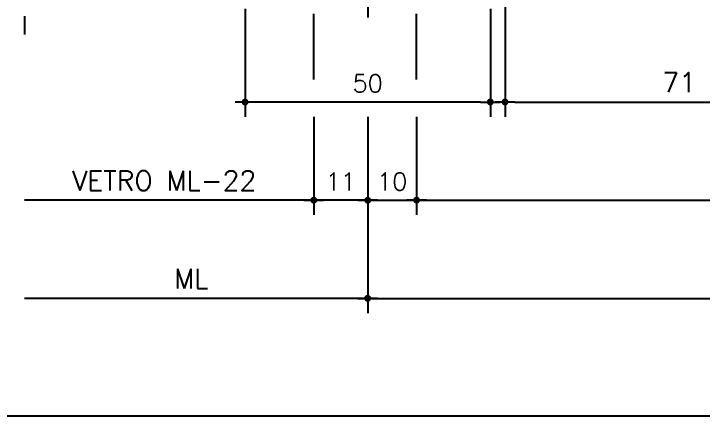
# Model space of a CAD drawing. Extents: x 0 to 4131, y -1600 to 527.
# Drawn here: x 728.4 to 798.7, y -1280 to -1239 of the extents above; entities that cross this region are included whole.
import ezdxf

# ---------------------------------------------------------------- set-up
doc = ezdxf.new("R2010")
doc.units = 0
doc.header["$LTSCALE"] = 7.5
doc.header["$MEASUREMENT"] = 0
doc.linetypes.add('CENTER', pattern=[2, 1.25, -0.25, 0.25, -0.25])
doc.layers.get('0').update_dxf_attribs({"linetype": 'CONTINUOUS'})
doc.layers.get('DEFPOINTS').update_dxf_attribs({"linetype": 'CONTINUOUS'})
for name, color, linetype in [('ASSI', 1, 'CENTER'), ('MARCHIO', 7, 'CONTINUOUS'), ('QUOTE', 254, 'CONTINUOUS')]:
    doc.layers.add(name, color=color, linetype=linetype)
doc.styles.get("Standard").update_dxf_attribs({"font": 'romans.shx'})
doc.dimstyles.new('SCALA_1-1$0', dxfattribs={"dimtxt": 2, "dimasz": 1, "dimexe": 1.5, "dimexo": 1.5, "dimgap": 1, "dimtad": 3, "dimdsep": 46, "dimtxsty": 'Standard', "dimblk1": 'PUNTO', "dimblk2": 'PUNTO', "dimsah": 1, "dimcen": 0.09, "dimclrt": 2, "dimadec": 0, "dimazin": 0, "dimtfac": 0.7, "dimtmove": 0, "dimatfit": 3, "dimldrblk": 'PUNTO', "dimfxl": 1, "dimtolj": 2, "dimarcsym": 0})
doc.dimstyles.new('SCALA_1-2$0', dxfattribs={"dimtxt": 2, "dimasz": 1, "dimexe": 1.5, "dimexo": 1.5, "dimgap": 1, "dimtad": 3, "dimlfac": 2, "dimdsep": 46, "dimtxsty": 'Standard', "dimblk1": 'PUNTO', "dimblk2": 'PUNTO', "dimsah": 1, "dimcen": 0, "dimclrt": 2, "dimaunit": 1, "dimadec": 0, "dimazin": 0, "dimtfac": 0.7, "dimtmove": 0, "dimatfit": 3, "dimldrblk": 'PUNTO', "dimfxl": 1, "dimtolj": 2, "dimarcsym": 0})

# ---------------------------------------------------------------- blocks, each defined once
blk = doc.blocks.new('PUNTO')
blk.add_line((-1, 0), (1, 0))
at = {"const_width": 0.35}
blk.add_lwpolyline([(-0.175, 0, 1), (0.175, 0, 1)], format="xyb", close=True, dxfattribs=at)
blk = doc.blocks.new('*D580')
at = {"layer": 'DEFPOINTS', "color": 0, "transparency": 16777216}
for p in [(751.946, -1236.994), (776.954, -1236.994), (751.946, -1247.994)]:
    blk.add_point(p, dxfattribs=at)
at = {"layer": 'QUOTE', "color": 0, "lineweight": -2, "transparency": 16777216}
for p, q in [((751.946, -1238.494), (751.946, -1249.494)), ((776.954, -1238.494), (776.954, -1249.494)), ((775.954, -1247.994), (752.946, -1247.994))]:
    blk.add_line(p, q, dxfattribs=at)
at = {"layer": 'QUOTE', "color": 0, "lineweight": -2, "transparency": 16777216, "rotation": 180}
blk.add_blockref('PUNTO', (751.946, -1247.994), dxfattribs=at)
at = {"layer": 'QUOTE', "color": 0, "lineweight": -2, "transparency": 16777216}
blk.add_blockref('PUNTO', (776.954, -1247.994), dxfattribs=at)
at = {"layer": 'QUOTE', "color": 2, "transparency": 16777216, "insert": (764.45, -1246.094), "char_height": 1.8, "attachment_point": 5}
blk.add_mtext('\\A2;50', dxfattribs=at)
blk = doc.blocks.new('*D581')
at = {"layer": 'DEFPOINTS', "color": 0, "transparency": 16777216}
for p in [(729.45, -1241.745), (758.95, -1247.994), (729.45, -1257.994)]:
    blk.add_point(p, dxfattribs=at)
at = {"layer": 'QUOTE', "color": 0, "lineweight": -2, "transparency": 16777216}
for p, q in [((758.95, -1249.494), (758.95, -1259.494)), ((757.95, -1257.994), (729.45, -1257.994))]:
    blk.add_line(p, q, dxfattribs=at)
blk.add_blockref('PUNTO', (758.95, -1257.994), dxfattribs=at)
at = {"layer": 'QUOTE', "color": 2, "transparency": 16777216, "insert": (743.7, -1255.994), "char_height": 2, "attachment_point": 5}
blk.add_mtext('\\A2;{\\Fromans.shx|c1;VETRO ML-22}', dxfattribs=at)
blk = doc.blocks.new('_None')
blk = doc.blocks.new('*D582')
at = {"layer": 'DEFPOINTS', "color": 0, "transparency": 16777216}
for p in [(880.064, -1234.895), (769.432, -1247.994), (880.064, -1257.994)]:
    blk.add_point(p, dxfattribs=at)
at = {"layer": 'QUOTE', "color": 0, "lineweight": -2, "transparency": 16777216}
for p, q in [((769.432, -1249.494), (769.432, -1259.494)), ((770.432, -1257.994), (880.064, -1257.994))]:
    blk.add_line(p, q, dxfattribs=at)
at = {"layer": 'QUOTE', "color": 0, "lineweight": -2, "transparency": 16777216, "rotation": 180}
blk.add_blockref('PUNTO', (769.432, -1257.994), dxfattribs=at)
at = {"layer": 'QUOTE', "color": 2, "transparency": 16777216, "insert": (825.248, -1255.994), "char_height": 2, "attachment_point": 5}
blk.add_mtext('\\A2;{\\Fromans.shx|c1;ML-2}0', dxfattribs=at)
blk = doc.blocks.new('*D583')
at = {"layer": 'DEFPOINTS', "color": 0, "transparency": 16777216}
for p in [(758.95, -1247.994), (764.45, -1247.994), (758.95, -1257.994)]:
    blk.add_point(p, dxfattribs=at)
at = {"layer": 'QUOTE', "color": 0, "lineweight": -2, "transparency": 16777216}
for p, q in [((758.95, -1249.494), (758.95, -1259.494)), ((764.45, -1249.494), (764.45, -1259.494)), ((763.45, -1257.994), (759.95, -1257.994))]:
    blk.add_line(p, q, dxfattribs=at)
at = {"layer": 'QUOTE', "color": 0, "lineweight": -2, "transparency": 16777216, "rotation": 180}
blk.add_blockref('PUNTO', (758.95, -1257.994), dxfattribs=at)
at = {"layer": 'QUOTE', "color": 0, "lineweight": -2, "transparency": 16777216}
blk.add_blockref('PUNTO', (764.45, -1257.994), dxfattribs=at)
at = {"layer": 'QUOTE', "color": 2, "transparency": 16777216, "insert": (761.7, -1256.094), "char_height": 1.8, "attachment_point": 5}
blk.add_mtext('\\A2;11', dxfattribs=at)
blk = doc.blocks.new('*D584')
at = {"layer": 'DEFPOINTS', "color": 0, "transparency": 16777216}
for p in [(764.45, -1247.994), (769.432, -1247.994), (769.432, -1257.994)]:
    blk.add_point(p, dxfattribs=at)
at = {"layer": 'QUOTE', "color": 0, "lineweight": -2, "transparency": 16777216}
for p, q in [((764.45, -1249.494), (764.45, -1259.494)), ((769.432, -1249.494), (769.432, -1259.494)), ((765.45, -1257.994), (768.432, -1257.994))]:
    blk.add_line(p, q, dxfattribs=at)
at = {"layer": 'QUOTE', "color": 0, "lineweight": -2, "transparency": 16777216, "rotation": 180}
blk.add_blockref('PUNTO', (764.45, -1257.994), dxfattribs=at)
at = {"layer": 'QUOTE', "color": 0, "lineweight": -2, "transparency": 16777216}
blk.add_blockref('PUNTO', (769.432, -1257.994), dxfattribs=at)
at = {"layer": 'QUOTE', "color": 2, "transparency": 16777216, "insert": (766.941, -1256.094), "char_height": 1.8, "attachment_point": 5}
blk.add_mtext('\\A2;10', dxfattribs=at)
blk = doc.blocks.new('*D585')
at = {"layer": 'DEFPOINTS', "color": 0, "transparency": 16777216}
for p in [(729.468, -1241.745), (764.45, -1257.994), (729.468, -1267.994)]:
    blk.add_point(p, dxfattribs=at)
at = {"layer": 'QUOTE', "color": 0, "lineweight": -2, "transparency": 16777216}
for p, q in [((764.45, -1259.494), (764.45, -1269.494)), ((763.45, -1267.994), (729.468, -1267.994))]:
    blk.add_line(p, q, dxfattribs=at)
blk.add_blockref('PUNTO', (764.45, -1267.994), dxfattribs=at)
at = {"layer": 'QUOTE', "color": 2, "transparency": 16777216, "insert": (746.459, -1265.994), "char_height": 2, "attachment_point": 5}
blk.add_mtext('\\A2;{\\Fromans.shx|c1;M}L', dxfattribs=at)
blk = doc.blocks.new('*D586')
at = {"layer": 'DEFPOINTS', "color": 0, "transparency": 16777216}
for p in [(880.064, -1234.895), (764.45, -1257.994), (880.064, -1267.994)]:
    blk.add_point(p, dxfattribs=at)
at = {"layer": 'QUOTE', "color": 0, "lineweight": -2, "transparency": 16777216}
for p, q in [((764.45, -1259.494), (764.45, -1269.494)), ((765.45, -1267.994), (880.064, -1267.994))]:
    blk.add_line(p, q, dxfattribs=at)
at = {"layer": 'QUOTE', "color": 0, "lineweight": -2, "transparency": 16777216, "rotation": 180}
blk.add_blockref('PUNTO', (764.45, -1267.994), dxfattribs=at)
at = {"layer": 'QUOTE', "color": 2, "transparency": 16777216, "insert": (822.757, -1265.994), "char_height": 2, "attachment_point": 5}
blk.add_mtext('\\A2;{\\Fromans.shx|c1;ML}', dxfattribs=at)
blk = doc.blocks.new('*D578')
at = {"layer": 'DEFPOINTS', "color": 0, "transparency": 16777216}
for p in [(778.449, -1231.92), (813.949, -1239.44), (813.949, -1247.994)]:
    blk.add_point(p, dxfattribs=at)
at = {"layer": 'QUOTE', "color": 0, "lineweight": -2, "transparency": 16777216}
for p, q in [((778.449, -1233.42), (778.449, -1249.494)), ((813.949, -1240.94), (813.949, -1249.494)), ((779.449, -1247.994), (812.949, -1247.994))]:
    blk.add_line(p, q, dxfattribs=at)
at = {"layer": 'QUOTE', "color": 0, "lineweight": -2, "transparency": 16777216, "rotation": 180}
blk.add_blockref('PUNTO', (778.449, -1247.994), dxfattribs=at)
at = {"layer": 'QUOTE', "color": 0, "lineweight": -2, "transparency": 16777216}
blk.add_blockref('PUNTO', (813.949, -1247.994), dxfattribs=at)
at = {"layer": 'QUOTE', "color": 2, "transparency": 16777216, "insert": (796.199, -1245.994), "char_height": 2, "attachment_point": 5}
blk.add_mtext('\\A2;71', dxfattribs=at)

msp = doc.modelspace()

# ---------------------------------------------------------------- linework, layer by layer
at = {"layer": 'ASSI'}
for p, q in [((729.45, -1152.9929), (729.45, -1241.7453)), ((764.4677, -1155.0201), (764.45, -1240.5273))]:
    msp.add_line(p, q, dxfattribs=at)
at = {"layer": 'MARCHIO'}
msp.add_lwpolyline([(690, -1280), (690, -983), (900, -983), (900, -1280)], close=True, dxfattribs=at)
at = {"layer": 'QUOTE'}
for p, q in [((758.95, -1245.6854), (758.95, -1239.0134)), ((769.4325, -1245.6854), (769.4325, -1239.0134))]:
    msp.add_line(p, q, dxfattribs=at)

# ---------------------------------------------------------------- dimensions: what is measured, and where the dimension line sits
dim = msp.add_linear_dim(base=(813.9489, -1247.9939), p1=(778.4489, -1231.9205), p2=(813.9489, -1239.4399), dimstyle='SCALA_1-2$0', dxfattribs=at)
dim.commit()
dim.dimension.update_dxf_attribs({"geometry": '*D578', "text_midpoint": (796.1989, -1245.9939)})
for base, p1, text, picture, middle in [((880.0635, -1267.9939), (764.45, -1257.9939), '{\\Fromans.shx|c1;ML}', '*D586', (822.7568, -1265.9939)), ((880.0635, -1257.9939), (769.4325, -1247.9939), '{\\Fromans.shx|c1;ML-2}0', '*D582', (825.248, -1255.9939))]:
    dim = msp.add_linear_dim(base=base, p1=p1, p2=(880.0635, -1234.8952), angle=180, text=text, dimstyle='SCALA_1-1$0', override={"dimblk2": 'None', "dimse2": 1}, dxfattribs=at)
    dim.commit()
    dim.dimension.update_dxf_attribs({"geometry": picture, "text_midpoint": middle})
for base, p1, p2, picture, middle in [((751.9459, -1247.9939), (776.9542, -1236.9941), (751.9459, -1236.9944), '*D580', (764.45, -1246.0939)), ((758.95, -1257.9939), (764.45, -1247.9939), (758.95, -1247.9939), '*D583', (761.7, -1256.0939)), ((769.4325, -1257.9939), (764.45, -1247.9939), (769.4325, -1247.9939), '*D584', (766.9413, -1256.0939))]:
    dim = msp.add_linear_dim(base=base, p1=p1, p2=p2, dimstyle='SCALA_1-2$0', override={"dimtxt": 1.8, "dimdec": 1}, dxfattribs=at)
    dim.commit()
    dim.dimension.update_dxf_attribs({"geometry": picture, "text_midpoint": middle})
for base, p1, p2, text, picture, middle in [((729.45, -1257.9939), (758.95, -1247.9939), (729.45, -1241.7453), '{\\Fromans.shx|c1;VETRO ML-22}', '*D581', (743.7, -1255.9939)), ((729.4677, -1267.9939), (764.45, -1257.9939), (729.4677, -1241.7453), '{\\Fromans.shx|c1;M}L', '*D585', (746.4589, -1265.9939))]:
    dim = msp.add_linear_dim(base=base, p1=p1, p2=p2, text=text, dimstyle='SCALA_1-1$0', override={"dimblk2": 'None', "dimse2": 1}, dxfattribs=at)
    dim.commit()
    dim.dimension.update_dxf_attribs({"geometry": picture, "text_midpoint": middle})

doc.saveas('drawing.dxf')
